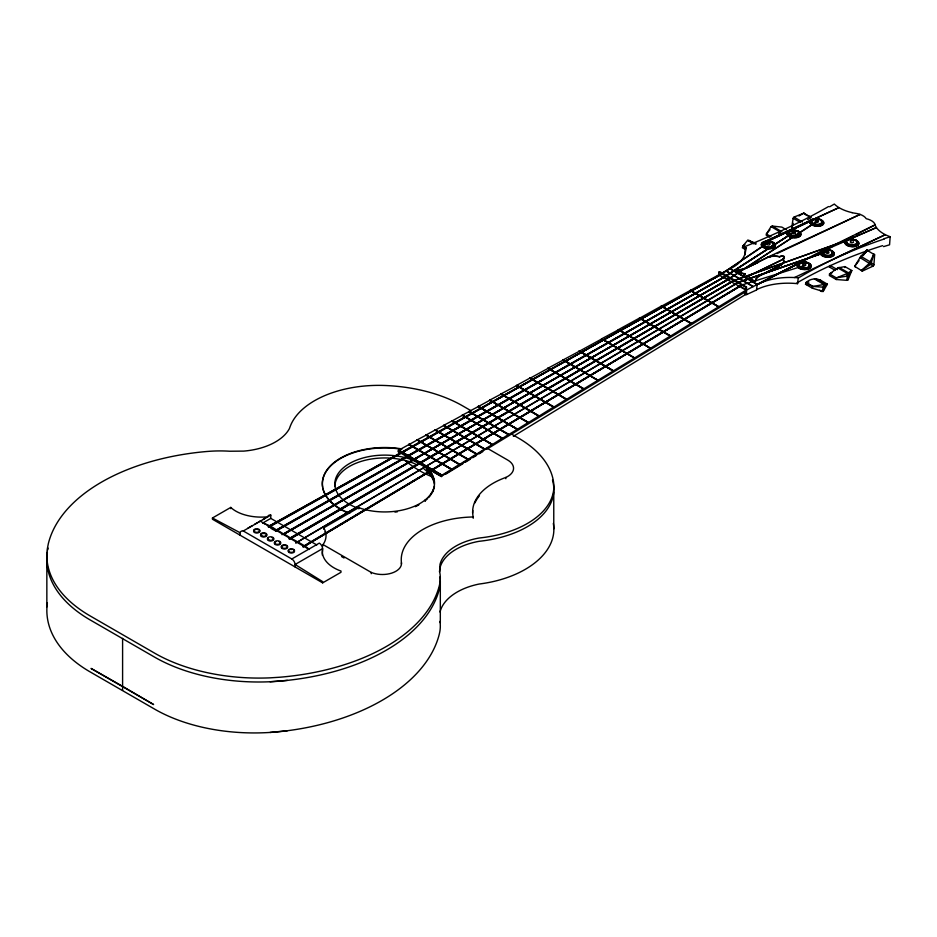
<?xml version="1.0" encoding="UTF-8"?>
<svg xmlns="http://www.w3.org/2000/svg" width="937" height="937" viewBox="0 0 937 937"><rect width="100%" height="100%" fill="white"/><g stroke="black" fill="none" stroke-linecap="round" stroke-linejoin="round"><path stroke-width="1.41" d="M726.374 275.537L794.553 231.72L726.409 275.513M817.849 221.027L730.356 277.797M730.31 278.09L817.509 220.863A1.558 0.808 5.1 0 1 818.095 222.069A1.558 0.808 5.1 0 1 815.822 222.081A1.558 0.808 5.1 0 1 815.717 220.874M767.672 243.105L722.462 273.241M722.404 273.534L767.321 242.952M734.339 280.327L851.323 238.841M738.309 282.342L827.547 251.491L738.262 282.365M734.608 280.526L851.346 238.584M836.237 279.507L829.386 275.548L829.503 273.932L837.83 267.912L844.905 266.6L851.815 270.547L848.079 279.788L846.931 280.339L836.237 279.507L836.366 277.809M844.893 267.572L844.963 266.6M846.931 280.339L847.423 273.452L851.815 270.547L847.235 276.075L836.354 277.879L829.503 273.932L832.126 272.69M848.079 279.788L848.582 272.901L838.978 267.361M873.905 264.948L874.631 254.817L873.811 254.103L870.813 264.293L861.501 270.406L862.321 271.098L872.979 266.155L873.905 264.948L870.403 261.938L860.81 256.305L854.72 266.272L855.481 267.033M852.131 212.687A20.227 10.202 6.1 0 0 855.411 213.285A12.802 6.489 6.1 0 1 866.186 218.672A12.802 6.477 6.1 0 1 875.158 224.845A20.181 10.213 6.2 0 0 875.826 226.578A29.679 15.015 6.1 0 0 890.162 236.721L889.564 244.803L883.568 246.618M855.996 240.118L857.39 243.925L853.302 245.787L847.774 244.674L846.31 241.699L846.38 240.879L850.456 239.005L855.996 240.118L857.39 243.925M820.824 220.476L820.894 219.656L815.354 218.544L815.295 219.363L811.219 221.226L812.672 224.212L818.212 225.313L822.288 223.451L820.894 219.656M847.774 244.674L846.38 240.879M853.302 245.787L853.373 244.955L857.449 243.081M811.219 221.226L811.278 220.418L812.672 224.212M818.212 225.313L818.282 224.493L822.358 222.619M742.256 284.883L805.363 265.265M822.815 251.737L825.86 250.308L825.93 249.535L831.447 250.601L832.841 254.372L828.776 256.281L823.248 255.204L821.866 251.456L876.435 227.562L847.271 240.059M832.841 254.372L831.447 250.601M798.008 231.158L799.402 234.906L795.337 236.827L789.809 235.761L788.357 232.763L788.427 232.013L792.491 230.092L798.008 231.158L799.402 234.906M823.248 255.204L821.866 251.456M828.776 256.281L828.835 255.508L832.911 253.587M792.421 230.842L792.491 230.092M795.337 236.827L795.396 236.077L799.472 234.145M789.809 235.761L788.427 232.013M786.412 229.788L781.845 227.105L772.217 226.063L771.057 226.59L766.431 233.945L766.267 235.257L769.687 237.272M802.716 262.583L802.786 261.88L808.303 262.91L809.697 266.635L805.621 268.614L800.104 267.572L798.711 263.859L802.786 261.88M808.303 262.91L809.697 266.635M773.892 245.857L772.51 242.144L766.981 241.114L762.847 243.784L764.299 246.806L769.827 247.836L773.892 245.857L772.51 242.144M800.104 267.572L798.711 263.859M805.621 268.614L809.755 265.921M763.866 243.292L766.981 241.114M769.827 247.836L773.962 245.154M782.969 258.835L782.992 258.6A3.174 1.698 3.8 0 0 783.894 256.363A3.174 1.698 3.8 0 0 779.643 256.656A11.712 6.301 3.8 0 0 767.462 257.312L746.941 267.595A16.526 8.913 2.7 0 1 735.709 269.856L735.686 270.043A12.989 7.063 2.8 0 0 745.056 273.967A3.022 1.64 2.9 0 0 744.212 276.415A3.022 1.64 2.8 0 0 748.768 276.099A12.989 7.051 2.8 0 0 755.374 281.44A16.526 8.995 3.3 0 1 760.188 275.49L780.744 265.253A11.701 6.243 3.6 0 0 782.981 258.835A3.174 1.687 3.9 0 0 783.871 256.609L783.882 256.363M764.299 246.806L762.917 243.105M735.686 270.067A16.526 8.913 2.7 0 0 746.918 267.806L767.438 257.546A11.712 6.29 3.8 0 1 779.619 256.879L779.643 256.656M780.744 265.253L780.767 265.019A11.701 6.243 3.4 0 0 783.016 258.589M797.621 283.665L798.219 277.797A51.594 28.473 3.7 0 0 757.178 284.555L730.099 268.696L757.19 284.344M767.462 257.312L860.096 214.409L776.996 253.576M760.212 275.501L780.767 265.019M745.056 273.955L745.079 273.756A12.989 7.063 2.8 0 1 735.709 269.844M748.78 276.11L783.344 259.162L747.539 276.509M755.374 281.44L755.398 281.229A16.526 8.995 3.2 0 1 760.247 275.291M798.968 263.074L746.52 290.025L745.934 294.897L756.534 289.99L757.155 284.543L822.323 250.683L875.158 224.845L855.704 234.683M744.224 276.403L744.247 276.204A3.022 1.64 2.7 0 1 745.091 273.756M47.354 602.983L47.26 603.826A147.823 88.101 -1.7 0 0 91.041 672.426L153.621 708.548A147.823 88.101 -1.7 0 0 270.032 732.441L287.378 730.731A188.185 112.159 -1.7 0 0 439.301 634.138L439.816 631.749A87.352 52.062 -1.7 0 0 439.945 621.383M721.619 273.253L730.099 268.696M47.354 552.315L47.26 553.135A147.847 85.56 -0.1 0 0 91.041 620.446L153.621 656.568A147.847 85.56 -0.1 0 0 270.043 681.749L287.378 680.379A188.021 108.809 -0.1 0 0 439.312 589.244L439.816 586.937A87.328 50.539 -0.1 0 0 439.945 576.876M439.453 571.898L440.003 567.822A56.079 32.455 -0.1 0 1 479.112 541.305A97.811 56.607 -0.1 0 0 491.515 539.489A90.596 52.425 -0.1 0 0 553.685 486.303A121.623 70.38 -0.1 0 0 552.502 479.99M791.765 227.515L793.124 218.262L794.049 217.079L803.864 213.121L810.646 217.208M812.812 286.406L812.344 288.186L823.154 291.477L827.394 284.169L820.554 280.21L818.118 280.62M812.344 288.186L805.504 284.227C806.652 279.203 817.802 276.965 820.367 280.889M823.154 291.477L825.075 284.274L827.359 284.192L823.26 287.167L812.812 286.453L805.961 282.505L808.912 282.049M791.976 227.48L793.217 223.393M323.019 545.861L323.019 544.584A40.9 23.612 0 0 0 323.71 527.859L358.848 507.573L361.588 508.662A49.872 28.789 0 0 0 417.679 504.738C433.761 496.587 441.093 481.524 427.167 468.125L441.304 476.289L487.205 448.226L507.655 460.032A20.181 11.654 0 0 1 505.839 477.437L505.839 478.713M431.887 493.284L433.573 489.407M873.788 254.196L869.489 263.168L861.501 270.406M862.321 271.098L854.661 266.342L859.042 260.627M864.546 253.377L866.971 250.097L867.791 250.8M863.036 255.391L864.406 253.564M863.434 254.829L866.983 250.109L860.81 256.305L861.689 257.16M865.776 252.393L867.287 250.366L862.836 255.778M830.065 266.495L829.093 266.647M864.898 253.283L867.287 250.366M756.1 243.245L747.621 240.352L742.889 246.033L746.356 248.036M771.034 236.639L766.384 234.004L769.98 229.729M807.635 219.563C816.022 215.838 806.745 217.208 803.759 213.167L798.968 215.99M778.553 233.852L780.662 232.2L771.057 226.59M744.892 244.557L742.842 246.068L742.385 247.79L745.805 249.769M726.362 275.806L794.553 231.72M513.359 436.337L746.543 293.913L746.379 287.272M398.295 451.681L441.585 476.675L441.854 475.047L398.576 450.053L398.295 451.681L400.052 453.285M451.47 469.39L408.989 444.349L451.47 469.39L441.854 475.235L398.576 450.053M459.376 464.576L417.316 439.793L459.634 464.225L451.739 469.226L408.989 444.349M467.75 459.481L426.148 434.955L468.02 459.13L459.634 464.412L417.035 439.945M426.148 434.955L435.295 429.942L476.699 453.848L468.02 459.317L425.866 435.108M484.488 449.303L443.787 425.293L484.757 448.94L476.699 454.035L435.295 429.942M492.159 444.63L451.88 420.865L492.159 444.63L484.757 449.139L443.506 425.445M502.15 438.539L462.409 415.091L502.419 438.188L492.429 444.466L451.88 420.865M508.451 434.709L469.05 411.46L508.721 434.358L502.419 438.375L462.128 415.243M517.271 429.345L478.338 406.365L517.271 429.345L508.721 434.545L468.758 411.612M528.14 422.739L489.793 400.087L528.409 422.376L517.54 429.181L478.338 406.365M538.822 416.227L501.061 393.915L539.091 415.876L528.409 422.575L489.512 400.24M553.615 407.232L516.65 385.376L553.884 406.881L539.091 416.063L500.78 394.079M516.65 385.376L530.049 378.033L566.604 399.139L553.884 407.068L516.369 385.54M583.505 389.042L547.864 368.276L583.774 388.691L566.604 399.326L530.049 378.033M597.806 380.34L563.231 359.867L597.806 380.34L583.774 388.878L547.864 368.276M613.243 370.947L579.218 351.106L613.243 370.947L598.075 380.176M634.501 358.016L601.613 338.831L634.501 358.016L613.512 370.783L579.499 350.953M650.442 348.306L618.42 329.625L650.442 348.306L634.771 357.852M618.713 329.473L639.62 318.018L670.564 335.879L650.711 348.142M639.62 318.205L661.475 306.048L691.295 323.265L670.564 336.067L639.62 318.018M661.475 306.048L691.295 323.452L718.831 306.692L690.499 290.341M718.831 306.692L746.098 290.107L718.749 274.881L718.749 272.21L719.792 271.613L746.66 287.12M445.333 474.391L462.819 463.756M465.302 462.246L470.315 459.189M472.787 457.689L476.558 455.394M479.03 453.895L482.813 451.587M486.514 449.338L746.367 291.208M803.759 213.167L804.66 213.777M309.421 549.457L304.982 546.037L741.893 285.094L302.745 546.693L304.431 546.037M305.251 545.521L741.589 284.907M303.295 547.009L741.893 285.094M295.811 543.015L737.946 282.81M297.076 542.277L737.63 282.623M829.643 206.796L834.317 204.055A29.703 15.027 6 0 0 852.155 212.64M281.955 534.699L730.04 278.242L284.192 534.043L291.126 538.365L733.999 280.526L288.889 538.693M290.575 538.037L733.683 280.35M733.999 280.526L289.439 539.337M212.441 517.997L240.048 532.708A7.18 4.146 60 0 1 243.292 530.986L291.794 558.991L319.294 543.12A4.685 2.706 60 0 1 322.597 548.613A36.953 22.312 1.2 0 0 340.986 571.055L340.986 572.284L322.656 582.861L212.441 519.227L212.441 517.997L230.771 507.421A37.503 21.141 -2.3 0 0 266.342 516.931M247.719 528.281L252.393 525.587M254.723 524.24L257.054 522.893M258.214 522.214L260.556 520.867M262.887 519.531L265.218 518.184M243.292 530.986L270.793 515.116L270.793 518.384L316.8 544.947M262.629 523.092L270.793 518.384M722.146 273.944L268.099 526.699L722.146 273.686L269.926 526.617M276.72 529.721L275.033 530.693L726.093 275.958L276.731 530.049L270.336 526.044L268.65 527.016L722.146 273.686M718.749 274.881L661.475 306.235M283.642 534.043L277.282 530.049L275.583 531.01L726.093 275.958M295.811 542.699L297.498 542.043M434.1 479.498L434.241 481.395L431.582 474.708L427.049 469.472L427.565 469.168M718.749 272.21L746.098 287.436M284.907 533.317L730.04 278.5M284.192 534.043L730.04 278.242M276.848 530.611L726.093 276.216M398.576 450.252L408.708 444.7M408.989 444.548L417.035 440.132M425.866 435.295L417.316 439.793M435.295 430.13L443.506 425.632M451.587 421.205L443.787 425.293M451.88 421.053L462.128 415.431M468.758 411.8L462.409 415.091M478.057 406.705L469.05 411.46M478.338 406.553L489.512 400.439M500.78 394.266L489.793 400.087M516.369 385.728L501.061 393.915M530.049 378.232L547.864 368.475M562.95 360.206L548.145 368.124M579.218 351.305L563.231 359.867M579.499 351.141L601.613 339.03M618.42 329.824L601.894 338.679M820.531 252.17L757.155 284.543L803.841 260.931M816.806 254.372L819.395 253.06M829.772 247.813L832.361 246.501M842.738 241.242L853.115 235.995M798.652 264.562L801.697 263.074M836.354 277.879L847.423 273.452L837.83 267.912M765.869 241.43L838.92 207.616L765.06 241.594L812.039 219.633M788.357 232.763L791.402 231.322M745.348 268.497L758.537 262.29M769.09 257.312L774.36 254.817M794.459 277.539L885.313 234.695L835.101 258.167M738.297 282.611L827.547 251.491M884.153 238.677L890.15 236.733M818.493 280.55L820.554 280.21M818.013 280.608L820.484 280.222M270.043 732.453L272.948 732.242A147.929 88.172 -1.7 0 0 287.378 730.731M270.043 681.749L272.948 681.609A147.847 85.56 -0.1 0 0 287.378 680.379M742.994 246.091L746.262 248.071M744.447 293.855L746.543 293.913M805.961 282.505L812.918 286.464L825.075 284.274L815.471 278.734M764.369 246.126L769.886 247.157M800.175 266.881L805.691 267.912M766.911 241.805L772.439 242.835M789.879 235.011L795.396 236.077M823.318 254.454L828.835 255.508M812.742 223.404L818.282 224.493M847.833 243.854L853.373 244.955M805.504 284.227L808.291 284.977M263.133 523.151L269.786 525.727M830.135 265.476L837.409 269.669M829.222 266.893L835.277 270.395M748.71 240.188L755.901 244.346M747.621 240.352L753.617 243.819M814.382 278.91L823.986 284.45L822.065 291.641L819.664 290.259M726.023 270.793L753.114 286.441M725.999 270.992L753.09 286.64M726.819 278.652L729.279 280.081M741.6 287.179L744.06 288.608M718.562 306.762L690.218 290.4L718.562 306.856M661.194 306.2L691.026 323.616M639.339 318.17L670.295 336.231M618.42 329.625L650.442 348.119M601.613 338.831L634.501 357.817M579.218 351.106L613.243 370.759M562.95 360.019L597.806 380.153M529.768 378.197L566.335 399.49M478.057 406.517L517.271 429.158M471.534 411.003L462.691 405.897A121.623 70.216 0 0 0 384.322 385.47A90.584 52.296 0 0 0 292.567 421.369A97.811 56.466 0 0 0 289.451 428.525A56.079 32.373 0 0 1 243.725 451.107L229.659 451.224A87.328 50.422 0 0 0 210.708 451.212L206.714 451.505A188.021 108.551 0 0 0 48.302 543.8L47.26 549.234A147.847 85.361 0 0 0 91.041 616.441L153.621 652.574A147.847 85.361 0 0 0 270.043 677.849L279.437 677.252A188.021 108.551 0 0 0 439.312 585.789L439.816 583.482A87.328 50.422 0 0 0 439.793 572.542L440.003 564.425A56.079 32.373 0 0 1 479.112 538.025A97.811 56.466 0 0 0 491.515 536.222A90.584 52.296 0 0 0 553.685 483.246A121.623 70.216 0 0 0 518.302 438.001L510.724 433.632M451.587 421.018L492.159 444.431M435.014 430.095L476.429 454.199M408.708 444.513L451.47 469.191M398.295 450.217L441.585 475.211M323.019 544.584L371.239 572.425A19.08 11.01 0 0 0 391.689 573.116A19.08 11.01 0 0 0 401.434 562.715A73.964 42.704 0 0 1 473.208 516.978A70.123 40.49 0 0 1 505.839 477.437M341.56 556.566L344.031 557.995M297.486 541.715L291.126 538.365M298.048 542.043L304.396 545.709M260.299 521.171L308.8 549.176M270.781 528.245L273.967 530.084M866.912 250.167L874.631 254.817M772.217 226.063L781.809 231.673M794.049 217.079L802.435 222.01M793.124 218.262L800.327 222.491M870.403 264.047L872.979 266.155M870.813 264.293L859.897 257.523L860.775 258.378M745.606 287.718L745.606 290.388M553.767 492.054L553.767 528.901M473.208 516.978L473.208 518.255M440.32 581.455L440.32 622.66M431.582 473.431L431.582 474.708M431.254 472.892L431.254 474.169M431.325 493.295L431.325 494.572M427.049 468.195L427.049 469.472M425.269 499.819L425.269 501.096M401.434 562.715L401.434 563.992M371.239 572.425L371.239 573.702M358.848 507.573L358.848 508.85M323.71 527.859L323.71 529.136M322.656 582.861L322.656 581.631L295.096 564.496A4.685 2.706 60 0 0 291.794 558.991M295.096 566.955L295.096 564.496L322.597 548.613L322.597 551.085A36.93 21.328 0 0 0 322.398 555.266M240.048 532.708L240.048 535.179M230.771 507.421L230.771 508.65M122.595 638.355L122.595 690.323M46.85 559.881L46.85 606.871M805.34 264.363A1.558 0.832 3.8 0 1 805.234 265.581A1.558 0.832 3.8 0 1 802.962 265.312A1.558 0.832 3.8 0 1 803.454 264.14M769.781 243.772A1.558 0.832 3.7 0 1 769.101 244.92A1.558 0.832 3.7 0 1 766.981 244.346A1.558 0.832 3.7 0 1 768.035 243.304M857.894 241.687A7.051 3.643 5.4 0 1 852.014 246.771A7.051 3.643 5.4 0 1 845.572 241.008M846.591 240.317A7.051 3.643 5.4 0 1 848.723 239.626M853.045 239.603A7.051 3.643 5.4 0 1 855.481 240.247M856.195 240.563A7.051 3.643 5.4 0 1 857.414 241.289M730.017 268.86A51.57 27.642 2.2 0 0 745.512 247.216L744.892 252.838A51.664 27.185 3.5 0 1 745.079 254.829M828.542 206.55A572.507 220.898 -5.6 0 1 744.388 246.794M828.73 252.182A1.558 0.82 4.4 0 1 827.383 253.341A1.558 0.82 4.4 0 1 826.036 252.041M798.429 277.949A571.699 363.509 16.7 0 1 884.387 238.935M756.592 289.685A51.722 27.993 4.8 0 1 797.621 283.665M796.778 283.009A573.831 359.468 18 0 1 865.753 251.303M868.142 250.46A573.831 359.468 18 0 1 882.654 245.646M853.256 241.664A1.558 0.808 5.1 0 1 852.693 242.73A1.558 0.808 5.1 0 1 850.573 242.296A1.558 0.808 5.1 0 1 851.136 241.231M748.792 275.9A3.022 1.64 2.7 0 1 744.247 276.204M755.398 281.229A12.989 7.063 2.8 0 1 748.804 275.9M817.767 219.071A7.051 3.654 5.1 0 1 822.733 224.927A7.051 3.654 5.1 0 1 811.032 224.411A7.051 3.654 5.1 0 1 815.131 218.953M827.98 249.91A7.063 3.701 4.7 0 1 833.497 255.696A7.063 3.701 4.7 0 1 821.808 255.578A7.063 3.701 4.7 0 1 825.333 249.886M779.619 256.89A3.174 1.698 3.9 0 1 783.871 256.609M795.044 232.563A1.558 0.82 4.4 0 1 794.951 233.77A1.558 0.82 4.4 0 1 792.679 233.477A1.558 0.82 4.4 0 1 793.17 232.329M267.549 516.837A7.18 4.146 60 0 1 270.793 515.116M257.534 529.499A3.116 1.804 0 0 1 259.28 532.263A3.116 1.804 0 0 1 254.173 532.263A3.116 1.804 0 0 1 255.918 529.499M265.862 533.961A3.116 1.804 0 0 1 264.726 536.924A3.116 1.804 0 0 1 260.556 535.074A3.116 1.804 0 0 1 265.218 533.68M272.152 537.674A3.116 1.804 0 0 1 273.135 540.262A3.116 1.804 0 0 1 268.579 540.614A3.116 1.804 0 0 1 268.38 537.967M279.074 541.68A3.116 1.804 0 0 1 280.222 544.139A3.116 1.804 0 0 1 275.958 544.795A3.116 1.804 0 0 1 274.822 542.336M275.314 541.961A3.116 1.804 0 0 1 275.958 541.68M287.144 546.33A3.116 1.804 0 0 1 286.23 548.707A3.116 1.804 0 0 1 282.06 548.391A3.116 1.804 0 0 1 282.236 545.966M282.892 545.674A3.116 1.804 0 0 1 284.45 545.439M285.258 545.498A3.116 1.804 0 0 1 286.008 545.674M293.574 549.96A3.116 1.804 0 0 1 293.574 552.502A3.116 1.804 0 0 1 289.17 552.502A3.116 1.804 0 0 1 289.17 549.96M290.564 549.492A3.116 1.804 0 0 1 292.18 549.492M472.646 513.125A70.123 40.49 0 0 1 472.787 510.56M474.895 502.958A70.123 40.49 0 0 1 479.463 495.72M325.057 531.876A40.9 23.612 0 0 1 325.514 533.27M404.831 460.325A104.241 60.565 60.3 0 0 416.157 468.57A104.288 60.624 60.3 0 0 431.383 476.464M47.81 549.773A147.847 85.56 -0.1 0 1 48.162 548.098M434.44 486.022A49.872 28.801 0 0 1 433.96 488.423M433.585 489.606A49.872 28.801 0 0 1 432.589 491.948M430.47 495.357A49.872 28.801 0 0 1 428.654 497.524M427.623 498.578A49.872 28.801 0 0 1 425.047 500.838M418.839 504.914A49.872 28.801 0 0 1 415.267 506.671M397.405 511.766A49.872 28.801 0 0 1 394.969 512.106M356.669 507.749A49.872 28.801 0 0 1 344.347 467.001A49.872 28.801 0 0 1 415.267 461.156M424.11 466.263A49.872 28.801 0 0 1 428.408 470.034M430.048 471.92A49.872 28.801 0 0 1 433.374 477.624M433.784 478.807A49.872 28.801 0 0 1 434.346 481.196M334.849 485.963A49.872 28.86 -0.1 0 1 363.462 460.711A49.872 28.86 -0.1 0 1 415.267 463.956M424.11 469.05A49.872 28.86 -0.1 0 1 434.346 484.007M348.377 513.183A62.346 36.004 0 0 1 344.652 511.52M343.469 510.934A62.346 36.004 0 0 1 322.843 488.446M322.633 487.322A62.346 36.004 0 0 1 400.837 449.139M440.003 612.048A56.138 33.463 -1.7 0 1 479.112 584.044A97.87 58.34 -1.7 0 0 491.515 581.947A90.666 54.041 -1.7 0 0 553.685 526.044A121.587 72.465 -1.7 0 0 553.334 523.443M349.653 513.277A62.346 35.993 0 0 1 328.29 468.184A62.346 35.993 0 0 1 402.09 448.952M788.907 231.205L767.579 241.289L809.849 221.46L788.907 231.205M122.595 686.329L91.041 668.421L153.621 704.554L122.595 686.329M851.007 240.106A1.558 0.808 4.7 0 0 853.607 239.895A1.558 0.808 4.7 0 0 851.698 238.783A1.558 0.808 4.7 0 0 851.007 240.106M800.011 268.685A7.063 3.748 4.1 0 0 811.161 266.588A7.063 3.748 4.1 0 0 801.276 262.278A7.063 3.748 4.1 0 0 800.011 268.685M789.458 236.756A7.063 3.713 4.5 0 0 800.819 235.058A7.063 3.713 4.5 0 0 791.285 230.49A7.063 3.713 4.5 0 0 789.458 236.756M789.504 236.475A7.063 3.689 4.7 0 0 800.854 234.789A7.063 3.689 4.7 0 0 791.285 230.233A7.063 3.689 4.7 0 0 789.504 236.475M803.325 263.426A1.558 0.832 3.4 0 0 805.937 263.168A1.558 0.832 3.4 0 0 804.028 262.055A1.558 0.832 3.4 0 0 803.325 263.426M800.011 268.439A7.063 3.76 3.8 0 0 811.173 266.342A7.063 3.76 3.8 0 0 801.322 262.02A7.063 3.76 3.8 0 0 800.011 268.439M826.481 250.847A1.558 0.82 4.1 0 0 829.081 250.612A1.558 0.82 4.1 0 0 827.172 249.5A1.558 0.82 4.1 0 0 826.481 250.847M822.944 255.942A7.063 3.689 4.6 0 0 834.293 254.243A7.063 3.689 4.6 0 0 824.724 249.699A7.063 3.689 4.6 0 0 822.944 255.942M812.836 225.103A7.051 3.643 5.3 0 0 823.764 223.065A7.051 3.643 5.3 0 0 813.656 218.86A7.051 3.643 5.3 0 0 812.836 225.103M847.786 245.506A7.051 3.631 5.4 0 0 858.842 243.643A7.051 3.631 5.4 0 0 848.922 239.31A7.051 3.631 5.4 0 0 847.786 245.506M764.451 247.766A7.063 3.771 3.9 0 0 775.403 245.412A7.063 3.771 3.9 0 0 765.26 241.277A7.063 3.771 3.9 0 0 764.451 247.766M764.428 247.989A7.063 3.748 4 0 0 775.379 245.658A7.063 3.748 4 0 0 765.224 241.535A7.063 3.748 4 0 0 764.428 247.989M815.916 219.703A1.558 0.808 4.7 0 0 818.516 219.492A1.558 0.808 4.7 0 0 816.607 218.38A1.558 0.808 4.7 0 0 815.916 219.703M767.532 242.73A1.558 0.832 3.3 0 0 770.132 242.46A1.558 0.832 3.3 0 0 768.223 241.348A1.558 0.832 3.3 0 0 767.532 242.73M793.042 231.462A1.558 0.82 4 0 0 795.642 231.216A1.558 0.82 4 0 0 793.733 230.115A1.558 0.82 4 0 0 793.042 231.462M275.314 543.835A3.116 1.804 0 0 0 280.526 543.027A3.116 1.804 0 0 0 276.708 540.825A3.116 1.804 0 0 0 275.314 543.835M282.236 547.84A3.116 1.804 0 0 0 287.46 547.032A3.116 1.804 0 0 0 283.642 544.819A3.116 1.804 0 0 0 282.236 547.84M289.17 551.834A3.116 1.804 0 0 0 294.382 551.026A3.116 1.804 0 0 0 290.564 548.824A3.116 1.804 0 0 0 289.17 551.834M269.024 540.122A3.116 1.804 0 0 0 273.709 538.564A3.116 1.804 0 0 0 269.024 537.006A3.116 1.804 0 0 0 269.024 540.122M262.102 536.116A3.116 1.804 0 0 0 266.776 534.558A3.116 1.804 0 0 0 262.102 533.001A3.116 1.804 0 0 0 262.102 536.116M254.524 531.829A3.116 1.804 0 0 0 259.736 531.021A3.116 1.804 0 0 0 255.918 528.819A3.116 1.804 0 0 0 254.524 531.829"/></g></svg>
